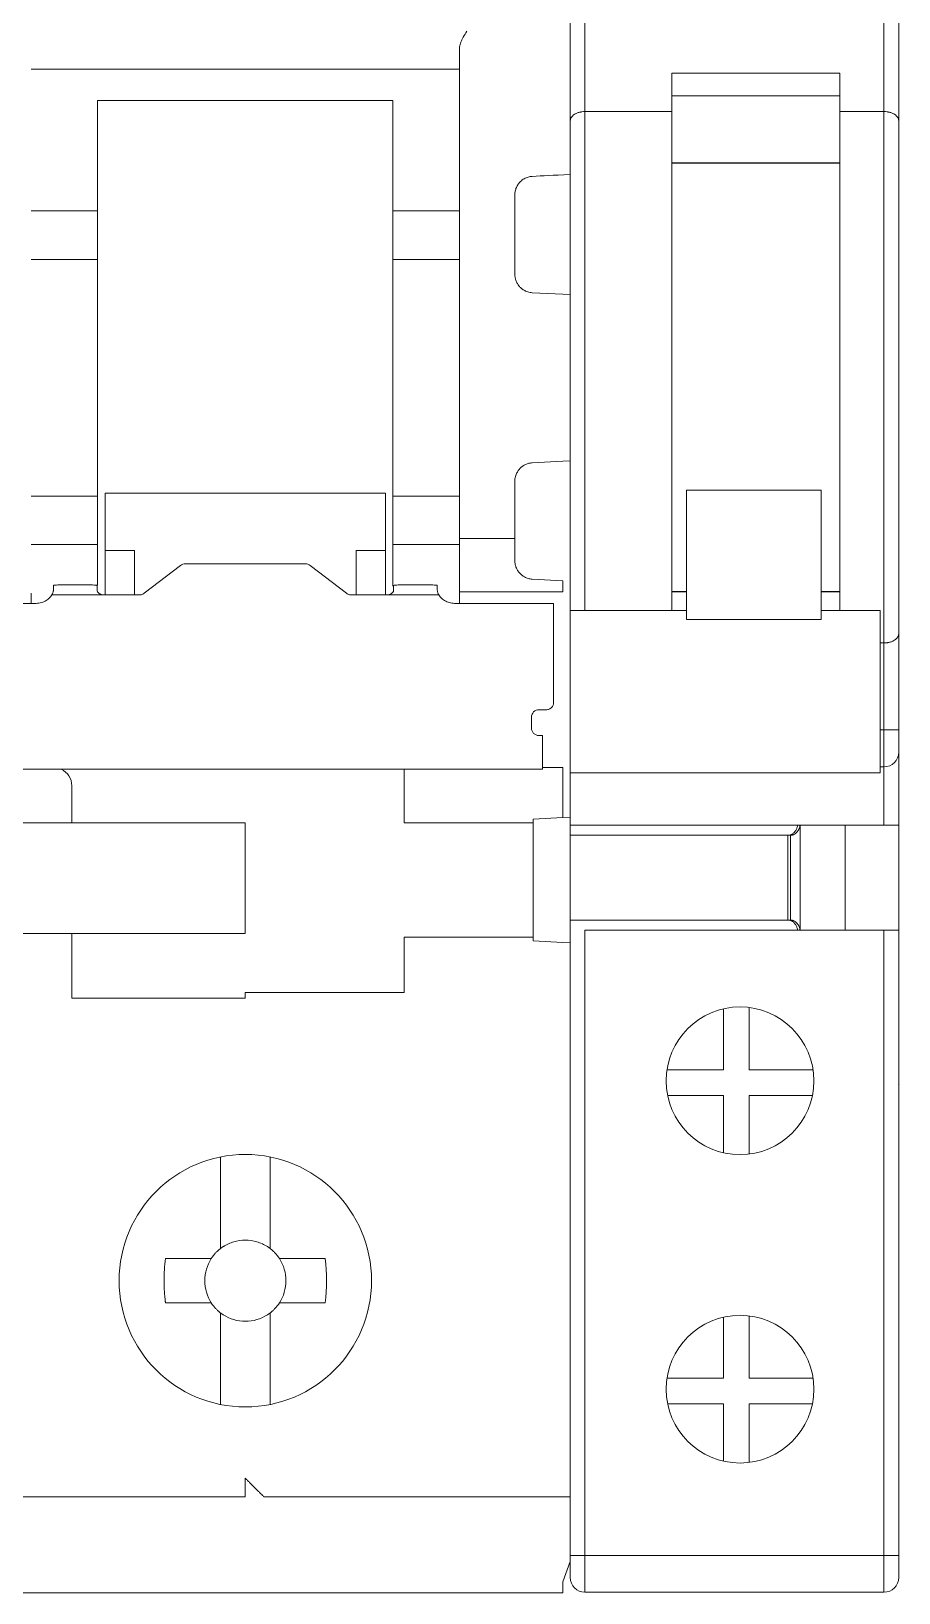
# Model space of a CAD drawing. Header units: millimetres. Extents: x 4137 to 6698, y 1400 to 3585.
# Drawn here: x 4582.72 to 4606.22, y 2976.75 to 3019.04 of the extents above; entities that cross this region are included whole.
import ezdxf

# ---------------------------------------------------------------- set-up
doc = ezdxf.new("R2010")
doc.units = ezdxf.units.MM
doc.layers.add('000-PI-Oprema', color=30, linetype='Continuous', lineweight=5)

msp = doc.modelspace()

# ---------------------------------------------------------------- linework, layer by layer
at = {"layer": '000-PI-Oprema', "color": 0, "linetype": 'ByBlock', "lineweight": 0}
for p, q in [((4597.322, 3016.605), (4597.322, 3043.216)), ((4597.722, 3016.86), (4597.722, 3043.216)), ((4605.822, 3016.86), (4605.822, 3043.216)), ((4606.222, 3043.216), (4606.222, 3016.605)), ((4606.222, 3043.216), (4606.222, 3016.605)), ((4600.072, 3016.86), (4600.072, 3017.901)), ((4604.622, 3017.901), (4600.072, 3017.901)), ((4604.622, 3017.901), (4604.622, 3016.86)), ((4604.622, 3017.285), (4600.072, 3017.285)), ((4597.322, 3003.355), (4597.322, 3016.605)), ((4600.072, 3016.86), (4597.722, 3016.86)), ((4597.722, 3016.86), (4597.722, 3003.355)), ((4600.072, 3016.86), (4600.072, 3003.355)), ((4605.822, 3016.86), (4604.622, 3016.86)), ((4604.622, 3003.355), (4604.622, 3016.86)), ((4605.822, 3002.472), (4605.822, 3016.86)), ((4606.222, 3016.605), (4606.222, 3002.727)), ((4604.622, 3015.472), (4600.072, 3015.472)), ((4604.622, 3015.466), (4600.073, 3015.466)), ((4602.722, 3015.472), (4602.722, 3015.466)), ((4600.472, 3006.607), (4600.472, 3003.109)), ((4604.122, 3006.607), (4600.472, 3006.607)), ((4604.122, 3006.607), (4604.122, 3003.109)), ((4600.473, 3003.86), (4600.072, 3003.86)), ((4600.073, 3003.866), (4600.473, 3003.866)), ((4604.122, 3003.866), (4604.622, 3003.866)), ((4604.622, 3003.86), (4604.122, 3003.86)), ((4597.322, 2977.766), (4597.322, 3003.355)), ((4600.472, 3003.355), (4597.322, 3003.355)), ((4604.122, 3003.109), (4600.472, 3003.109)), ((4605.722, 3003.355), (4604.122, 3003.355)), ((4605.722, 3003.355), (4605.722, 2998.955)), ((4606.222, 3002.727), (4606.222, 3000.116)), ((4605.822, 3002.472), (4605.722, 3002.472)), ((4605.822, 3000.116), (4605.822, 3002.472)), ((4605.722, 3000.116), (4605.822, 3000.116)), ((4606.222, 3000.116), (4605.822, 3000.116)), ((4605.822, 2999.116), (4605.822, 3000.116)), ((4606.222, 3000.116), (4606.222, 2999.516)), ((4606.222, 2999.516), (4606.222, 2997.541)), ((4597.322, 2998.955), (4605.722, 2998.955)), ((4605.722, 2999.116), (4605.822, 2999.116)), ((4605.822, 2997.541), (4605.822, 2999.116)), ((4597.322, 2997.541), (4605.822, 2997.541)), ((4603.549, 2997.541), (4603.549, 2994.691)), ((4604.77, 2997.541), (4604.77, 2994.691)), ((4604.772, 2997.541), (4604.772, 2994.691)), ((4606.222, 2997.541), (4605.822, 2997.541)), ((4606.222, 2997.541), (4606.222, 2994.691)), ((4597.322, 2997.266), (4603.215, 2997.266)), ((4603.215, 2997.266), (4603.287, 2997.266)), ((4603.215, 2997.266), (4603.215, 2994.966)), ((4603.287, 2997.266), (4603.287, 2994.966)), ((4603.301, 2997.266), (4603.287, 2997.266)), ((4603.215, 2994.966), (4597.322, 2994.966)), ((4603.287, 2994.966), (4603.215, 2994.966)), ((4603.301, 2994.966), (4603.287, 2994.966)), ((4597.722, 2994.691), (4605.822, 2994.691)), ((4597.722, 2977.766), (4597.722, 2994.691)), ((4605.822, 2994.691), (4606.222, 2994.691)), ((4605.822, 2977.766), (4605.822, 2994.691)), ((4606.222, 2994.691), (4606.222, 2977.766)), ((4601.471, 2992.564), (4601.471, 2990.916)), ((4602.171, 2992.6), (4602.171, 2990.916)), ((4599.945, 2990.916), (4601.471, 2990.916)), ((4602.171, 2990.916), (4603.9, 2990.916)), ((4601.471, 2990.216), (4599.963, 2990.216)), ((4601.471, 2990.216), (4601.471, 2988.667)), ((4602.171, 2988.631), (4602.171, 2990.216)), ((4603.882, 2990.216), (4602.171, 2990.216)), ((4601.471, 2984.214), (4601.471, 2982.566)), ((4602.171, 2984.25), (4602.171, 2982.566)), ((4599.945, 2982.566), (4601.471, 2982.566)), ((4602.171, 2982.566), (4603.9, 2982.566)), ((4599.963, 2981.866), (4601.471, 2981.866)), ((4601.471, 2981.866), (4601.471, 2980.317)), ((4602.171, 2980.281), (4602.171, 2981.866)), ((4603.882, 2981.866), (4602.171, 2981.866)), ((4597.322, 2977.166), (4597.322, 2977.766)), ((4597.722, 2977.766), (4597.322, 2977.766)), ((4597.722, 2977.766), (4605.822, 2977.766)), ((4597.722, 2976.766), (4597.722, 2977.766)), ((4606.222, 2977.766), (4605.822, 2977.766)), ((4605.822, 2976.766), (4605.822, 2977.766)), ((4606.222, 2977.766), (4606.222, 2977.166)), ((4597.722, 2976.766), (4605.822, 2976.766))]:
    msp.add_line(p, q, dxfattribs=at)
at = {"layer": '000-PI-Oprema', "color": 0, "lineweight": 0}
for p, q in [((4594.322, 3018.005), (4582.722, 3018.005)), ((4584.522, 3016.334), (4584.522, 3017.159)), ((4592.522, 3017.159), (4584.522, 3017.159)), ((4592.522, 3017.159), (4592.522, 3016.334)), ((4584.522, 3016.334), (4584.522, 3014.17)), ((4592.522, 3014.17), (4592.522, 3016.334)), ((4597.322, 3014.777), (4597.322, 3011.903)), ((4582.722, 3014.17), (4584.522, 3014.17)), ((4584.522, 3014.17), (4584.522, 3012.859)), ((4592.522, 3012.859), (4592.522, 3014.17)), ((4592.522, 3014.17), (4594.322, 3014.17)), ((4584.522, 3012.859), (4582.722, 3012.859)), ((4584.522, 3012.859), (4584.522, 3006.447)), ((4592.522, 3006.447), (4592.522, 3012.859)), ((4594.322, 3012.859), (4592.522, 3012.859)), ((4596.296, 3011.957), (4597.122, 3011.914)), ((4597.122, 3011.914), (4597.322, 3011.903)), ((4597.122, 3007.393), (4596.296, 3007.35)), ((4597.322, 3007.403), (4597.122, 3007.393)), ((4597.322, 3007.403), (4597.322, 3006.23)), ((4582.722, 3006.447), (4584.522, 3006.447)), ((4584.522, 3006.447), (4584.522, 3005.136)), ((4584.722, 3004.973), (4584.722, 3006.524)), ((4584.722, 3006.524), (4592.322, 3006.524)), ((4592.322, 3006.524), (4592.322, 3004.973)), ((4592.522, 3006.525), (4592.517, 3006.525)), ((4592.522, 3005.136), (4592.522, 3006.447)), ((4592.522, 3006.447), (4594.322, 3006.447)), ((4584.522, 3005.136), (4582.722, 3005.136)), ((4584.522, 3005.136), (4584.522, 3004.033)), ((4592.522, 3004.012), (4592.522, 3005.136)), ((4592.522, 3005.136), (4594.322, 3005.136)), ((4595.822, 3005.303), (4594.322, 3005.303)), ((4584.722, 3004.973), (4585.522, 3004.973)), ((4584.722, 3003.771), (4584.722, 3004.973)), ((4585.522, 3004.973), (4585.522, 3003.771)), ((4591.522, 3004.973), (4592.322, 3004.973)), ((4591.522, 3003.771), (4591.522, 3004.973)), ((4592.322, 3004.973), (4592.322, 3003.771)), ((4585.781, 3003.816), (4586.764, 3004.569)), ((4586.905, 3004.614), (4590.14, 3004.614)), ((4590.281, 3004.569), (4591.264, 3003.816)), ((4582.722, 3003.824), (4582.722, 3003.541)), ((4583.322, 3003.948), (4583.322, 3004.026)), ((4584.305, 3004.044), (4583.522, 3004.044)), ((4584.505, 3004.026), (4584.505, 3003.948)), ((4592.539, 3003.948), (4592.539, 3004.026)), ((4593.523, 3004.044), (4592.739, 3004.044)), ((4593.723, 3004.026), (4593.723, 3003.948)), ((4594.322, 3003.553), (4594.322, 3003.976)), ((4597.122, 3003.857), (4594.322, 3003.857)), ((4596.296, 3004.2), (4597.122, 3004.157)), ((4576.623, 3003.541), (4582.822, 3003.541)), ((4583.28, 3003.771), (4584.705, 3003.771)), ((4585.64, 3003.771), (4584.705, 3003.771)), ((4592.339, 3003.771), (4591.405, 3003.771)), ((4593.764, 3003.771), (4592.339, 3003.771)), ((4594.223, 3003.541), (4596.872, 3003.541)), ((4596.872, 3003.541), (4596.872, 3002.929)), ((4596.872, 3000.863), (4596.872, 3002.272)), ((4596.272, 3000.464), (4596.272, 3000.165)), ((4596.672, 3000.664), (4596.472, 3000.664)), ((4597.322, 3000.27), (4597.322, 3000.103)), ((4596.472, 2999.966), (4596.572, 2999.966)), ((4596.572, 2999.877), (4596.572, 2999.966)), ((4597.322, 2999.953), (4597.322, 2997.756)), ((4566.972, 2999.056), (4592.472, 2999.056)), ((4592.472, 2999.055), (4596.573, 2999.055)), ((4592.822, 2999.055), (4592.822, 2997.603)), ((4597.122, 2999.103), (4596.572, 2999.103)), ((4597.122, 2999.103), (4597.122, 2997.745)), ((4583.822, 2997.603), (4583.822, 2998.603)), ((4580.722, 2997.603), (4583.822, 2997.603)), ((4584.222, 2997.603), (4583.822, 2997.603)), ((4588.522, 2997.603), (4584.222, 2997.603)), ((4588.522, 2994.603), (4588.522, 2997.603)), ((4593.222, 2997.603), (4592.822, 2997.603)), ((4593.222, 2997.603), (4596.322, 2997.603)), ((4596.322, 2997.703), (4597.122, 2997.745)), ((4596.322, 2997.603), (4596.322, 2997.703)), ((4596.322, 2994.503), (4596.322, 2997.603)), ((4597.322, 2997.756), (4597.122, 2997.745)), ((4597.322, 2997.756), (4597.322, 2994.351)), ((4606.222, 2995.503), (4606.217, 2995.508)), ((4597.327, 2995.303), (4597.322, 2995.303)), ((4583.822, 2994.603), (4580.722, 2994.603)), ((4583.822, 2992.853), (4583.822, 2994.603)), ((4583.822, 2994.603), (4584.222, 2994.603)), ((4584.222, 2994.603), (4588.522, 2994.603)), ((4593.222, 2994.503), (4592.822, 2994.503)), ((4592.822, 2993.003), (4592.822, 2994.503)), ((4593.222, 2994.503), (4596.322, 2994.503)), ((4596.322, 2994.403), (4596.322, 2994.503)), ((4597.122, 2994.361), (4596.322, 2994.403)), ((4597.322, 2994.351), (4597.122, 2994.361)), ((4597.322, 2994.351), (4597.322, 2980.203)), ((4588.522, 2992.853), (4583.822, 2992.853)), ((4588.522, 2993.003), (4588.522, 2992.853)), ((4588.522, 2993.003), (4592.822, 2993.003)), ((4597.322, 2990.703), (4597.327, 2990.703)), ((4606.217, 2990.498), (4606.222, 2990.503)), ((4587.847, 2988.554), (4587.847, 2988.479)), ((4587.847, 2988.479), (4587.847, 2986.359)), ((4589.197, 2988.479), (4589.197, 2988.554)), ((4589.197, 2986.072), (4589.197, 2988.479)), ((4586.359, 2985.803), (4587.216, 2985.803)), ((4590.686, 2985.803), (4589.829, 2985.803)), ((4587.216, 2984.603), (4586.359, 2984.603)), ((4590.686, 2984.603), (4589.829, 2984.603)), ((4587.847, 2984.047), (4587.847, 2981.927)), ((4589.197, 2981.927), (4589.197, 2984.047)), ((4587.847, 2981.927), (4587.847, 2981.852)), ((4589.197, 2981.852), (4589.197, 2981.927)), ((4597.322, 2980.203), (4597.322, 2977.603)), ((4588.522, 2979.353), (4579.722, 2979.353)), ((4597.322, 2979.353), (4589.022, 2979.353)), ((4597.322, 2977.603), (4597.122, 2977.053)), ((4584.722, 2976.753), (4579.922, 2976.753)), ((4584.722, 2976.753), (4592.342, 2976.753)), ((4597.122, 2976.753), (4592.342, 2976.753))]:
    msp.add_line(p, q, dxfattribs=at)
at = {"layer": '000-PI-Oprema', "color": 0, "linetype": 'ByBlock', "lineweight": 0}
for centre in [(4601.922, 2990.616), (4601.922, 2982.266)]:
    msp.add_circle(centre, 2, dxfattribs=at)
at = {"layer": '000-PI-Oprema', "color": 0, "lineweight": 0}
msp.add_circle((4588.522, 2985.203), 3.418, dxfattribs=at)
at = {"layer": '000-PI-Oprema', "color": 0, "linetype": 'ByBlock', "lineweight": 0}
for centre, start, end in [((4605.822, 2999.516), 270, 0), ((4597.722, 2977.166), 180, 270), ((4605.822, 2977.166), 270, 0)]:
    msp.add_arc(centre, 0.4, start, end, dxfattribs=at)
at = {"layer": '000-PI-Oprema', "color": 0, "lineweight": 0}
for centre, radius, start, end in [((4583.322, 2998.603), 0.5, 0, 64.7859), ((4588.522, 2985.203), 1.1, 123.0557, 133.0681), ((4588.522, 2985.203), 1.1, 46.9319, 56.9443), ((4588.522, 2985.203), 1.1, 136.9319, 146.9443), ((4588.522, 2985.203), 1.1, 135, 136.9319), ((4588.522, 2985.203), 1.1, 133.0681, 135), ((4588.522, 2985.203), 1.1, 45, 46.9319), ((4588.522, 2985.203), 1.1, 43.0681, 45), ((4588.522, 2985.203), 1.1, 33.0557, 43.0681), ((4588.522, 2985.203), 1.1, 213.0557, 223.0681), ((4588.522, 2985.203), 1.1, 223.0681, 225), ((4588.522, 2985.203), 1.1, 225, 226.9319), ((4588.522, 2985.203), 1.1, 226.9319, 236.9443), ((4588.522, 2985.203), 1.1, 303.0557, 313.0681), ((4588.522, 2985.203), 1.1, 313.0681, 315), ((4588.522, 2985.203), 1.1, 315, 316.9319), ((4588.522, 2985.203), 1.1, 316.9319, 326.9443)]:
    msp.add_arc(centre, radius, start, end, dxfattribs=at)
for points, knots in [([(4594.322, 3018.546), (4594.323, 3018.567), (4594.326, 3018.611), (4594.34, 3018.677), (4594.362, 3018.743), (4594.391, 3018.81), (4594.442, 3018.909), (4594.489, 3018.984), (4594.522, 3019.036)], [0, 0, 0, 0, 0.117336, 0.242611, 0.377617, 0.505972, 0.652001, 1, 1, 1, 1]), ([(4597.322, 3019.036), (4597.322, 3019.004), (4597.322, 3018.94), (4597.322, 3018.844), (4597.322, 3018.749), (4597.322, 3018.622), (4597.322, 3018.465), (4597.322, 3018.289), (4597.322, 3018.129), (4597.322, 3017.992), (4597.322, 3017.877), (4597.322, 3017.822), (4597.322, 3017.794)], [0, 0, 0, 0, 0.061391, 0.122427, 0.18342, 0.24468, 0.372209, 0.500076, 0.627605, 0.755472, 0.877481, 1, 1, 1, 1]), ([(4594.322, 3018.392), (4594.322, 3018.402), (4594.322, 3018.421), (4594.322, 3018.457), (4594.322, 3018.498), (4594.322, 3018.53), (4594.322, 3018.546)], [0, 0, 0, 0, 0.251193, 0.5, 0.748807, 1, 1, 1, 1]), ([(4594.322, 3015.33), (4594.322, 3015.414), (4594.322, 3015.58), (4594.322, 3015.822), (4594.322, 3016.056), (4594.322, 3016.284), (4594.322, 3016.504), (4594.322, 3016.717), (4594.322, 3016.922), (4594.322, 3017.186), (4594.322, 3017.496), (4594.322, 3017.832), (4594.322, 3018.135), (4594.322, 3018.306), (4594.322, 3018.392)], [0, 0, 0, 0, 0.062754, 0.125301, 0.187708, 0.250043, 0.312375, 0.374772, 0.437302, 0.500033, 0.625237, 0.749935, 0.874674, 1, 1, 1, 1]), ([(4597.322, 3017.794), (4597.322, 3017.757), (4597.322, 3017.684), (4597.322, 3017.564), (4597.322, 3017.438), (4597.322, 3017.303), (4597.322, 3017.162), (4597.322, 3017.013), (4597.322, 3016.857), (4597.322, 3016.639), (4597.322, 3016.35), (4597.322, 3015.978), (4597.322, 3015.583), (4597.322, 3015.3), (4597.322, 3015.159)], [0, 0, 0, 0, 0.062728, 0.125272, 0.18769, 0.250045, 0.312396, 0.374803, 0.437328, 0.500029, 0.625194, 0.749922, 0.874696, 1, 1, 1, 1]), ([(4594.322, 3013.937), (4594.322, 3014.008), (4594.322, 3014.15), (4594.322, 3014.358), (4594.322, 3014.562), (4594.322, 3014.761), (4594.322, 3014.956), (4594.322, 3015.146), (4594.322, 3015.269), (4594.322, 3015.33)], [0, 0, 0, 0, 0.143512, 0.28637, 0.428834, 0.571166, 0.71363, 0.856488, 1, 1, 1, 1]), ([(4596.296, 3015.106), (4596.278, 3015.105), (4596.24, 3015.102), (4596.185, 3015.089), (4596.129, 3015.07), (4596.074, 3015.043), (4596.022, 3015.009), (4595.967, 3014.962), (4595.91, 3014.895), (4595.861, 3014.808), (4595.828, 3014.709), (4595.824, 3014.641), (4595.822, 3014.607)], [0, 0, 0, 0, 0.067869, 0.138425, 0.211987, 0.288836, 0.369219, 0.453352, 0.573685, 0.721104, 0.860335, 1, 1, 1, 1]), ([(4595.822, 3014.607), (4595.822, 3014.541), (4595.822, 3014.41), (4595.822, 3014.209), (4595.822, 3014.072), (4595.822, 3014.004)], [0, 0, 0, 0, 0.333419, 0.666581, 1, 1, 1, 1]), ([(4594.322, 3005.37), (4594.322, 3005.484), (4594.322, 3005.711), (4594.322, 3006.057), (4594.322, 3006.405), (4594.322, 3006.755), (4594.322, 3007.108), (4594.322, 3007.705), (4594.322, 3008.553), (4594.322, 3009.653), (4594.322, 3010.753), (4594.322, 3011.72), (4594.322, 3012.552), (4594.322, 3013.252), (4594.322, 3013.708), (4594.322, 3013.937)], [0, 0, 0, 0, 0.041431, 0.082793, 0.124119, 0.165441, 0.206793, 0.248207, 0.374079, 0.500012, 0.625883, 0.751817, 0.834548, 0.917188, 1, 1, 1, 1]), ([(4595.822, 3014.004), (4595.822, 3013.902), (4595.822, 3013.699), (4595.822, 3013.392), (4595.822, 3013.082), (4595.822, 3012.77), (4595.822, 3012.561), (4595.822, 3012.456)], [0, 0, 0, 0, 0.200123, 0.400061, 0.599939, 0.799877, 1, 1, 1, 1]), ([(4596.296, 3011.957), (4596.275, 3011.959), (4596.234, 3011.962), (4596.173, 3011.978), (4596.104, 3012.004), (4596.031, 3012.046), (4595.959, 3012.108), (4595.9, 3012.183), (4595.856, 3012.268), (4595.828, 3012.36), (4595.824, 3012.424), (4595.822, 3012.456)], [0, 0, 0, 0, 0.082209, 0.16366, 0.245689, 0.369303, 0.493372, 0.618767, 0.744744, 0.872104, 1, 1, 1, 1]), ([(4597.322, 3011.903), (4597.322, 3011.797), (4597.322, 3011.584), (4597.322, 3011.264), (4597.322, 3010.944), (4597.322, 3010.622), (4597.322, 3010.3), (4597.322, 3009.977), (4597.322, 3009.572), (4597.322, 3009.087), (4597.322, 3008.523), (4597.322, 3007.961), (4597.322, 3007.589), (4597.322, 3007.403)], [0, 0, 0, 0, 0.071572, 0.143012, 0.214372, 0.285701, 0.357051, 0.428472, 0.500015, 0.625079, 0.749917, 0.8748, 1, 1, 1, 1]), ([(4595.822, 3006.85), (4595.823, 3006.872), (4595.825, 3006.914), (4595.837, 3006.977), (4595.861, 3007.047), (4595.9, 3007.123), (4595.959, 3007.198), (4596.031, 3007.26), (4596.113, 3007.307), (4596.202, 3007.34), (4596.265, 3007.346), (4596.296, 3007.35)], [0, 0, 0, 0, 0.085573, 0.170275, 0.255463, 0.381339, 0.506835, 0.630803, 0.754517, 0.877108, 1, 1, 1, 1]), ([(4595.822, 3006.85), (4595.822, 3006.745), (4595.822, 3006.536), (4595.822, 3006.224), (4595.822, 3005.915), (4595.822, 3005.607), (4595.822, 3005.404), (4595.822, 3005.303)], [0, 0, 0, 0, 0.200123, 0.400061, 0.599939, 0.799877, 1, 1, 1, 1]), ([(4597.322, 3006.253), (4597.322, 3006.239), (4597.322, 3006.211), (4597.322, 3005.989), (4597.322, 3005.641), (4597.322, 3005.183), (4597.322, 3004.801), (4597.322, 3004.529)], [0, 0, 0, 0, 0.201961, 0.403921, 0.605881, 0.807842, 1, 1, 1, 1]), ([(4594.322, 3003.976), (4594.322, 3004.037), (4594.322, 3004.16), (4594.322, 3004.35), (4594.322, 3004.545), (4594.322, 3004.744), (4594.322, 3004.948), (4594.322, 3005.156), (4594.322, 3005.298), (4594.322, 3005.37)], [0, 0, 0, 0, 0.143512, 0.28637, 0.428834, 0.571166, 0.71363, 0.856488, 1, 1, 1, 1]), ([(4595.822, 3005.303), (4595.822, 3005.234), (4595.822, 3005.098), (4595.822, 3004.896), (4595.822, 3004.765), (4595.822, 3004.699)], [0, 0, 0, 0, 0.333419, 0.666581, 1, 1, 1, 1]), ([(4596.296, 3004.2), (4596.277, 3004.202), (4596.239, 3004.205), (4596.182, 3004.218), (4596.117, 3004.241), (4596.044, 3004.28), (4595.971, 3004.34), (4595.908, 3004.414), (4595.86, 3004.501), (4595.828, 3004.597), (4595.824, 3004.665), (4595.822, 3004.699)], [0, 0, 0, 0, 0.070997, 0.142096, 0.214572, 0.332081, 0.453288, 0.585757, 0.721078, 0.860541, 1, 1, 1, 1]), ([(4583.322, 3003.898), (4583.322, 3003.889), (4583.321, 3003.872), (4583.313, 3003.841), (4583.3, 3003.807), (4583.287, 3003.783), (4583.28, 3003.771)], [0, 0, 0, 0, 0.256458, 0.506841, 0.753776, 1, 1, 1, 1]), ([(4583.322, 3004.026), (4583.322, 3004.031), (4583.344, 3004.035), (4583.418, 3004.042), (4583.47, 3004.044), (4583.522, 3004.044)], [0, 0, 0, 0, 0.5, 0.5, 1, 1, 1, 1]), ([(4584.505, 3004.026), (4584.505, 3004.028), (4584.503, 3004.03), (4584.492, 3004.033), (4584.473, 3004.036), (4584.44, 3004.04), (4584.385, 3004.043), (4584.332, 3004.044), (4584.305, 3004.044)], [0, 0, 0, 0, 0.128148, 0.251094, 0.373747, 0.501054, 0.748354, 1, 1, 1, 1]), ([(4584.705, 3003.771), (4584.692, 3003.772), (4584.665, 3003.773), (4584.627, 3003.782), (4584.592, 3003.796), (4584.552, 3003.82), (4584.513, 3003.858), (4584.508, 3003.884), (4584.505, 3003.898)], [0, 0, 0, 0, 0.128818, 0.251822, 0.37424, 0.501366, 0.746636, 1, 1, 1, 1]), ([(4585.781, 3003.816), (4585.771, 3003.809), (4585.751, 3003.796), (4585.717, 3003.782), (4585.679, 3003.773), (4585.653, 3003.772), (4585.64, 3003.771)], [0, 0, 0, 0, 0.25487, 0.5, 0.74513, 1, 1, 1, 1]), ([(4591.405, 3003.771), (4591.392, 3003.772), (4591.366, 3003.773), (4591.328, 3003.782), (4591.293, 3003.796), (4591.274, 3003.809), (4591.264, 3003.816)], [0, 0, 0, 0, 0.25487, 0.5, 0.74513, 1, 1, 1, 1]), ([(4592.539, 3003.898), (4592.539, 3003.891), (4592.538, 3003.878), (4592.527, 3003.857), (4592.508, 3003.835), (4592.475, 3003.808), (4592.42, 3003.778), (4592.366, 3003.773), (4592.339, 3003.771)], [0, 0, 0, 0, 0.130698, 0.254597, 0.376443, 0.501216, 0.749391, 1, 1, 1, 1]), ([(4592.539, 3004.026), (4592.539, 3004.031), (4592.561, 3004.035), (4592.635, 3004.042), (4592.687, 3004.044), (4592.739, 3004.044)], [0, 0, 0, 0, 0.5, 0.5, 1, 1, 1, 1]), ([(4593.723, 3004.026), (4593.722, 3004.028), (4593.72, 3004.03), (4593.709, 3004.033), (4593.69, 3004.036), (4593.657, 3004.04), (4593.602, 3004.043), (4593.549, 3004.044), (4593.523, 3004.044)], [0, 0, 0, 0, 0.128148, 0.251094, 0.373747, 0.501054, 0.748354, 1, 1, 1, 1]), ([(4593.764, 3003.771), (4593.758, 3003.783), (4593.745, 3003.807), (4593.732, 3003.841), (4593.724, 3003.872), (4593.723, 3003.889), (4593.723, 3003.898)], [0, 0, 0, 0, 0.246224, 0.493159, 0.743542, 1, 1, 1, 1]), ([(4597.322, 3004.147), (4597.322, 3004.076), (4597.322, 3003.934), (4597.322, 3003.727), (4597.322, 3003.526), (4597.322, 3003.331), (4597.322, 3003.142), (4597.322, 3002.96), (4597.322, 3002.783), (4597.322, 3002.556), (4597.322, 3002.29), (4597.322, 3002), (4597.322, 3001.737), (4597.322, 3001.587), (4597.322, 3001.512)], [0, 0, 0, 0, 0.062728, 0.125272, 0.18769, 0.250045, 0.312396, 0.374803, 0.437328, 0.500029, 0.625194, 0.749922, 0.874696, 1, 1, 1, 1]), ([(4583.28, 3003.771), (4583.27, 3003.754), (4583.248, 3003.721), (4583.205, 3003.676), (4583.155, 3003.637), (4583.078, 3003.592), (4582.968, 3003.55), (4582.871, 3003.544), (4582.822, 3003.541)], [0, 0, 0, 0, 0.126929, 0.250928, 0.374602, 0.500576, 0.748126, 1, 1, 1, 1]), ([(4594.223, 3003.541), (4594.198, 3003.542), (4594.15, 3003.544), (4594.079, 3003.556), (4594.011, 3003.576), (4593.928, 3003.612), (4593.833, 3003.673), (4593.788, 3003.738), (4593.764, 3003.771)], [0, 0, 0, 0, 0.126929, 0.250928, 0.374602, 0.500576, 0.748126, 1, 1, 1, 1]), ([(4597.322, 3001.512), (4597.322, 3001.499), (4597.322, 3001.472), (4597.322, 3001.425), (4597.322, 3001.372), (4597.322, 3001.292), (4597.322, 3001.177), (4597.322, 3001.017), (4597.322, 3000.841), (4597.322, 3000.655), (4597.322, 3000.463), (4597.322, 3000.335), (4597.322, 3000.27)], [0, 0, 0, 0, 0.061391, 0.122427, 0.18342, 0.24468, 0.372209, 0.500076, 0.627605, 0.755472, 0.877481, 1, 1, 1, 1]), ([(4596.672, 3000.664), (4596.686, 3000.664), (4596.712, 3000.666), (4596.75, 3000.677), (4596.784, 3000.696), (4596.824, 3000.729), (4596.864, 3000.784), (4596.87, 3000.836), (4596.872, 3000.863)], [0, 0, 0, 0, 0.128148, 0.251094, 0.373747, 0.501054, 0.748354, 1, 1, 1, 1]), ([(4596.472, 3000.664), (4596.42, 3000.664), (4596.368, 3000.642), (4596.294, 3000.568), (4596.272, 3000.516), (4596.272, 3000.464)], [0, 0, 0, 0, 0.5, 0.5, 1, 1, 1, 1]), ([(4596.272, 3000.165), (4596.272, 3000.113), (4596.294, 3000.061), (4596.368, 2999.988), (4596.42, 2999.966), (4596.472, 2999.966)], [0, 0, 0, 0, 0.5, 0.5, 1, 1, 1, 1]), ([(4597.322, 3000.103), (4597.322, 3000.09), (4597.322, 3000.064), (4597.322, 3000.027), (4597.322, 2999.991), (4597.322, 2999.959), (4597.322, 2999.955), (4597.322, 2999.953)], [0, 0, 0, 0, 0.169382, 0.332374, 0.500748, 0.7482, 1, 1, 1, 1]), ([(4596.572, 2999.877), (4596.572, 2999.76), (4596.572, 2999.527), (4596.572, 2999.25), (4596.572, 2999.078), (4596.572, 2999.07), (4596.573, 2999.055)], [0, 0, 0, 0, 0.264619, 0.529237, 0.793855, 1, 1, 1, 1]), ([(4589.122, 2986.125), (4589.033, 2986.183), (4588.936, 2986.228), (4588.733, 2986.288), (4588.629, 2986.303), (4588.417, 2986.303), (4588.312, 2986.288), (4588.16, 2986.243), (4588.11, 2986.224), (4588.038, 2986.191), (4588.014, 2986.179), (4587.979, 2986.16), (4587.968, 2986.153), (4587.951, 2986.143), (4587.942, 2986.138), (4587.934, 2986.132), (4587.928, 2986.129), (4587.924, 2986.128), (4587.922, 2986.125)], [0, 0, 0, 0, 0.25, 0.25, 0.5, 0.5, 0.75, 0.75, 0.875, 0.875, 0.9375, 0.9375, 0.96875, 0.96875, 0.984375, 0.992187, 0.992187, 1, 1, 1, 1]), ([(4586.359, 2985.803), (4586.335, 2985.604), (4586.322, 2985.404), (4586.322, 2985.103), (4586.325, 2985.003), (4586.335, 2984.853), (4586.338, 2984.803), (4586.345, 2984.728), (4586.349, 2984.69), (4586.354, 2984.647), (4586.356, 2984.625), (4586.357, 2984.616), (4586.358, 2984.609), (4586.36, 2984.606), (4586.359, 2984.603)], [0, 0, 0, 0, 0.5, 0.5, 0.75, 0.75, 0.875, 0.875, 0.9375, 0.96875, 0.984375, 0.992188, 0.992188, 1, 1, 1, 1]), ([(4587.601, 2985.803), (4587.484, 2985.625), (4587.423, 2985.417), (4587.422, 2984.991), (4587.484, 2984.782), (4587.601, 2984.603)], [0, 0, 0, 0, 0.5, 0.5, 1, 1, 1, 1]), ([(4589.444, 2984.603), (4589.561, 2984.782), (4589.622, 2984.991), (4589.623, 2985.414), (4589.561, 2985.625), (4589.445, 2985.803)], [0, 0, 0, 0, 0.5, 0.5, 1, 1, 1, 1]), ([(4587.922, 2984.281), (4588.101, 2984.165), (4588.308, 2984.104), (4588.733, 2984.103), (4588.944, 2984.165), (4589.122, 2984.281)], [0, 0, 0, 0, 0.5, 0.5, 1, 1, 1, 1]), ([(4588.522, 2979.853), (4588.522, 2979.832), (4588.522, 2979.79), (4588.522, 2979.728), (4588.522, 2979.656), (4588.522, 2979.577), (4588.522, 2979.498), (4588.522, 2979.432), (4588.522, 2979.387), (4588.522, 2979.358), (4588.522, 2979.355), (4588.522, 2979.353)], [0, 0, 0, 0, 0.080758, 0.160392, 0.240099, 0.368585, 0.500066, 0.628554, 0.760036, 0.877963, 1, 1, 1, 1]), ([(4588.522, 2979.853), (4588.543, 2979.833), (4588.581, 2979.795), (4588.633, 2979.742), (4588.676, 2979.699), (4588.734, 2979.642), (4588.801, 2979.574), (4588.878, 2979.498), (4588.941, 2979.435), (4588.987, 2979.388), (4589.017, 2979.359), (4589.021, 2979.355), (4589.022, 2979.353)], [0, 0, 0, 0, 0.090531, 0.16862, 0.234268, 0.287481, 0.430984, 0.554468, 0.680793, 0.795506, 0.900919, 1, 1, 1, 1]), ([(4597.122, 2976.753), (4597.122, 2976.753), (4597.122, 2976.807), (4597.122, 2976.944), (4597.122, 2976.996), (4597.122, 2977.053)], [0, 0, 0, 0, 0.5, 0.5, 0.737757, 0.737757, 0.737757, 0.737757])]:
    msp.add_open_spline(points, degree=3, knots=knots, dxfattribs=at)
at = {"layer": '000-PI-Oprema', "color": 0, "linetype": 'ByBlock', "lineweight": 0}
for points, knots in [([(4597.322, 3016.605), (4597.322, 3016.609), (4597.323, 3016.613), (4597.323, 3016.62), (4597.324, 3016.632), (4597.327, 3016.644), (4597.333, 3016.667), (4597.34, 3016.682), (4597.353, 3016.704), (4597.358, 3016.711), (4597.369, 3016.725), (4597.381, 3016.739), (4597.395, 3016.753), (4597.41, 3016.766), (4597.419, 3016.772), (4597.445, 3016.79), (4597.465, 3016.801), (4597.497, 3016.816), (4597.509, 3016.821), (4597.533, 3016.83), (4597.557, 3016.838), (4597.583, 3016.844), (4597.603, 3016.848), (4597.61, 3016.85), (4597.624, 3016.852), (4597.631, 3016.853), (4597.665, 3016.858), (4597.693, 3016.86), (4597.722, 3016.86)], [0, 0, 0, 0, 0.03125, 0.03125, 0.0625, 0.125, 0.125, 0.25, 0.25, 0.3125, 0.3125, 0.375, 0.4375, 0.4375, 0.5, 0.5, 0.625, 0.625, 0.6875, 0.6875, 0.75, 0.8125, 0.8125, 0.84375, 0.84375, 0.875, 0.875, 1, 1, 1, 1]), ([(4605.822, 3016.86), (4605.851, 3016.86), (4605.88, 3016.858), (4605.914, 3016.853), (4605.921, 3016.852), (4605.935, 3016.85), (4605.942, 3016.848), (4605.962, 3016.844), (4605.988, 3016.838), (4606.012, 3016.83), (4606.036, 3016.821), (4606.047, 3016.816), (4606.08, 3016.801), (4606.1, 3016.79), (4606.126, 3016.772), (4606.134, 3016.766), (4606.15, 3016.753), (4606.164, 3016.739), (4606.176, 3016.725), (4606.187, 3016.711), (4606.192, 3016.704), (4606.205, 3016.682), (4606.212, 3016.667), (4606.218, 3016.644), (4606.221, 3016.632), (4606.222, 3016.62), (4606.222, 3016.613), (4606.222, 3016.609), (4606.222, 3016.605)], [0, 0, 0, 0, 0.125, 0.125, 0.15625, 0.15625, 0.1875, 0.1875, 0.25, 0.3125, 0.3125, 0.375, 0.375, 0.5, 0.5, 0.5625, 0.5625, 0.625, 0.6875, 0.6875, 0.75, 0.75, 0.875, 0.875, 0.9375, 0.96875, 0.96875, 1, 1, 1, 1]), ([(4605.822, 3002.472), (4605.851, 3002.472), (4605.88, 3002.474), (4605.914, 3002.479), (4605.921, 3002.48), (4605.935, 3002.482), (4605.942, 3002.483), (4605.962, 3002.488), (4605.988, 3002.494), (4606.012, 3002.502), (4606.036, 3002.511), (4606.047, 3002.515), (4606.08, 3002.53), (4606.1, 3002.542), (4606.126, 3002.56), (4606.134, 3002.566), (4606.15, 3002.579), (4606.164, 3002.592), (4606.176, 3002.606), (4606.187, 3002.621), (4606.192, 3002.628), (4606.205, 3002.65), (4606.212, 3002.665), (4606.218, 3002.688), (4606.221, 3002.7), (4606.222, 3002.711), (4606.222, 3002.719), (4606.222, 3002.723), (4606.222, 3002.727)], [0, 0, 0, 0, 0.125, 0.125, 0.15625, 0.15625, 0.1875, 0.1875, 0.25, 0.3125, 0.3125, 0.375, 0.375, 0.5, 0.5, 0.5625, 0.5625, 0.625, 0.6875, 0.6875, 0.75, 0.75, 0.875, 0.875, 0.9375, 0.96875, 0.96875, 1, 1, 1, 1]), ([(4603.222, 2997.266), (4603.241, 2997.266), (4603.282, 2997.272), (4603.344, 2997.302), (4603.399, 2997.349), (4603.444, 2997.411), (4603.47, 2997.477), (4603.478, 2997.522), (4603.479, 2997.541)], [0, 0, 0, 0, 0.175586, 0.351172, 0.526758, 0.702344, 0.87793, 1, 1, 1, 1]), ([(4603.548, 2997.541), (4603.547, 2997.529), (4603.545, 2997.517), (4603.541, 2997.495), (4603.539, 2997.485), (4603.533, 2997.465), (4603.529, 2997.456), (4603.518, 2997.427), (4603.509, 2997.41), (4603.493, 2997.385), (4603.487, 2997.376), (4603.475, 2997.361), (4603.463, 2997.346), (4603.45, 2997.333), (4603.436, 2997.321), (4603.429, 2997.316), (4603.407, 2997.3), (4603.393, 2997.291), (4603.372, 2997.281), (4603.365, 2997.279), (4603.351, 2997.274), (4603.344, 2997.272), (4603.325, 2997.267), (4603.312, 2997.266), (4603.301, 2997.266)], [0, 0, 0, 0, 0.07828, 0.07828, 0.144117, 0.144117, 0.209954, 0.209954, 0.341628, 0.341628, 0.407465, 0.407465, 0.473303, 0.53914, 0.53914, 0.604977, 0.604977, 0.736651, 0.736651, 0.802488, 0.802488, 0.868326, 0.868326, 1, 1, 1, 1]), ([(4603.479, 2994.691), (4603.478, 2994.71), (4603.47, 2994.755), (4603.444, 2994.821), (4603.399, 2994.883), (4603.344, 2994.93), (4603.282, 2994.959), (4603.241, 2994.966), (4603.222, 2994.966)], [0, 0, 0, 0, 0.122057, 0.297646, 0.473234, 0.648823, 0.824411, 1, 1, 1, 1]), ([(4603.301, 2994.966), (4603.312, 2994.966), (4603.325, 2994.964), (4603.344, 2994.96), (4603.351, 2994.958), (4603.365, 2994.953), (4603.372, 2994.95), (4603.393, 2994.94), (4603.407, 2994.932), (4603.429, 2994.916), (4603.436, 2994.911), (4603.449, 2994.898), (4603.463, 2994.885), (4603.475, 2994.871), (4603.487, 2994.855), (4603.493, 2994.847), (4603.509, 2994.822), (4603.518, 2994.804), (4603.529, 2994.776), (4603.533, 2994.766), (4603.539, 2994.747), (4603.541, 2994.737), (4603.545, 2994.715), (4603.547, 2994.703), (4603.548, 2994.691)], [0, 0, 0, 0, 0.131674, 0.131674, 0.197511, 0.197511, 0.263348, 0.263348, 0.395022, 0.395022, 0.46086, 0.46086, 0.526697, 0.592534, 0.592534, 0.658371, 0.658371, 0.790045, 0.790045, 0.855882, 0.855882, 0.921719, 0.921719, 1, 1, 1, 1])]:
    msp.add_open_spline(points, degree=3, knots=knots, dxfattribs=at)
at = {"layer": '000-PI-Oprema', "color": 0, "lineweight": 0}
for points in [[(4596.296, 3015.106), (4596.572, 3015.121), (4596.847, 3015.135), (4597.322, 3015.159)], [(4597.322, 3014.777), (4597.322, 3015.007), (4597.322, 3015.144), (4597.322, 3015.159)], [(4586.764, 3004.569), (4586.801, 3004.597), (4586.853, 3004.614), (4586.905, 3004.614)], [(4590.14, 3004.614), (4590.192, 3004.614), (4590.244, 3004.597), (4590.281, 3004.569)], [(4597.322, 3004.147), (4597.322, 3004.162), (4597.322, 3004.299), (4597.322, 3004.529)], [(4583.322, 3003.948), (4583.322, 3003.942), (4583.322, 3003.925), (4583.322, 3003.898)], [(4584.505, 3003.898), (4584.505, 3003.925), (4584.505, 3003.942), (4584.505, 3003.948)], [(4592.539, 3003.948), (4592.539, 3003.942), (4592.539, 3003.925), (4592.539, 3003.898)], [(4593.723, 3003.898), (4593.723, 3003.925), (4593.723, 3003.942), (4593.723, 3003.948)], [(4597.122, 3003.857), (4597.122, 3003.954), (4597.122, 3004.054), (4597.122, 3004.157)], [(4596.872, 3002.272), (4596.872, 3002.506), (4596.872, 3002.748), (4596.872, 3002.929)], [(4587.847, 2986.359), (4587.847, 2986.321), (4587.847, 2986.283), (4587.847, 2986.072)], [(4587.216, 2985.803), (4587.34, 2985.803), (4587.467, 2985.803), (4587.601, 2985.803)], [(4589.829, 2985.803), (4589.705, 2985.803), (4589.578, 2985.803), (4589.444, 2985.803)], [(4590.686, 2985.803), (4590.734, 2985.405), (4590.734, 2985.001), (4590.686, 2984.603)], [(4587.216, 2984.603), (4587.34, 2984.603), (4587.467, 2984.603), (4587.601, 2984.603)], [(4587.847, 2984.335), (4587.847, 2984.123), (4587.847, 2984.085), (4587.847, 2984.047)], [(4589.197, 2984.335), (4589.197, 2984.123), (4589.197, 2984.085), (4589.197, 2984.047)], [(4589.444, 2984.603), (4589.578, 2984.603), (4589.705, 2984.603), (4589.829, 2984.603)]]:
    msp.add_open_spline(points, degree=3, dxfattribs=at)

doc.saveas('drawing.dxf')
